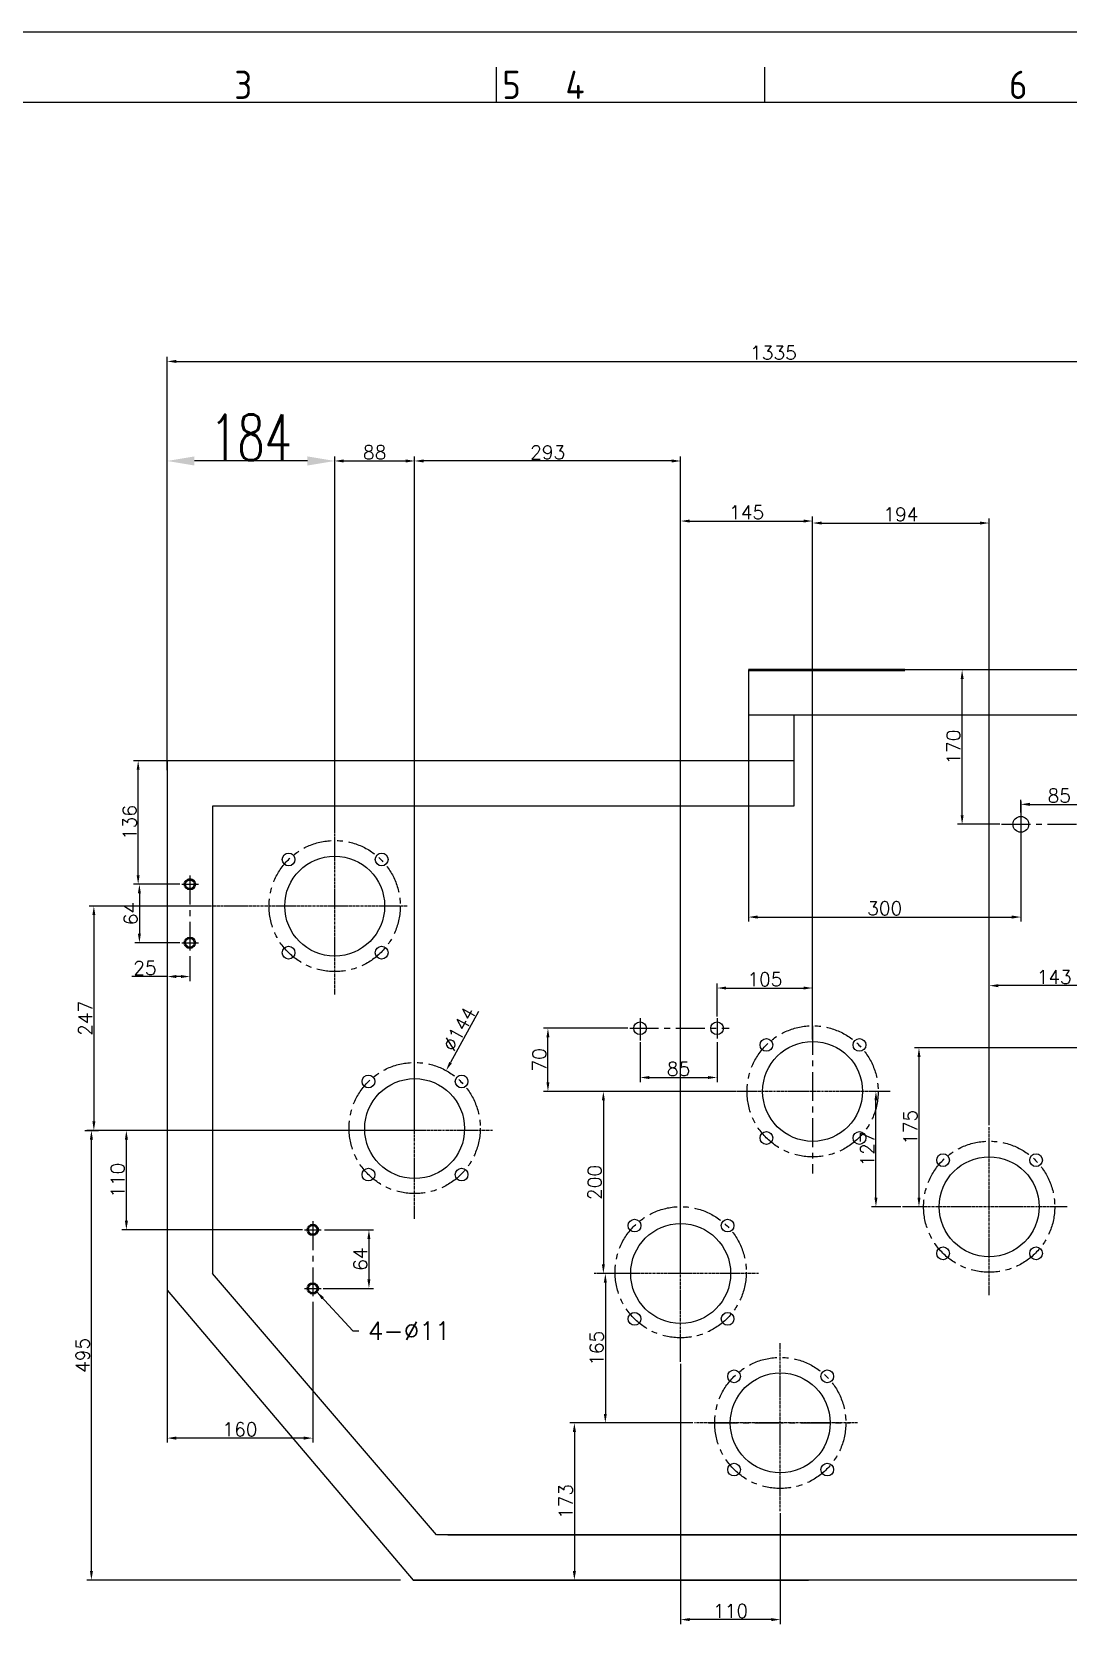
# Model space of a CAD drawing. Header units: inches. Extents: x -166203 to -65610, y -6981 to 11093.
# Drawn here: x -81165 to -80024, y -2798 to -1045 of the extents above; entities that cross this region are included whole.
import ezdxf
from ezdxf.enums import TextEntityAlignment as Align

# ---------------------------------------------------------------- set-up
doc = ezdxf.new("R2010")
doc.units = ezdxf.units.IN
doc.header["$MEASUREMENT"] = 0
doc.linetypes.add('CENTERX2', pattern=[101.6, 63.5, -12.7, 12.7, -12.7])
doc.layers.get('0').update_dxf_attribs({"lineweight": 25})
doc.layers.get('Defpoints').update_dxf_attribs({"color": 5})
doc.layers.add('BODY', color=4, linetype='Continuous', lineweight=50)
for name, color, linetype in [('FRAME035', 2, 'Continuous'), ('ZHU', 7, 'Continuous'), ('中心线', 1, 'CENTERX2'), ('细线', 30, 'Continuous')]:
    doc.layers.add(name, color=color, linetype=linetype)
doc.styles.add('ISOCP', font='isocp.shx')
doc.styles.get("Standard").update_dxf_attribs({"font": 'txt.shx', "bigfont": 'whgtxt.shx'})
doc.styles.add('宋体', font='txt.shx', dxfattribs={"width": 0.7, "bigfont": 'whgtxt.shx'})
doc.dimstyles.new('ISO-25', dxfattribs={"dimscale": 0, "dimtxt": 50, "dimasz": 30, "dimexe": 1.25, "dimexo": 0.625, "dimgap": 1, "dimtad": 1, "dimdec": 0, "dimzin": 1, "dimdsep": 46, "dimtxsty": '宋体', "dimcen": 2.5, "dimclrd": 4, "dimclre": 4, "dimclrt": 4, "dimadec": 0, "dimazin": 0, "dimtfac": 1, "dimtdec": 0, "dimtofl": 0, "dimtmove": 0, "dimatfit": 3, "dimfxl": 0, "dimtolj": 1, "dimtzin": 1, "dimarcsym": 0})
doc.dimstyles.get("Standard").update_dxf_attribs({"dimtxt": 15, "dimasz": 10, "dimexe": 5, "dimexo": 2, "dimgap": 2, "dimtad": 1, "dimdec": 0, "dimzin": 0, "dimdsep": 46, "dimtxsty": 'Standard', "dimcen": 0.09, "dimclrd": 4, "dimclre": 4, "dimclrt": 4, "dimadec": 1, "dimazin": 0, "dimtfac": 1, "dimtdec": 0, "dimtofl": 0, "dimtmove": 0, "dimatfit": 3, "dimfxl": 0, "dimtolj": 1, "dimtzin": 0, "dimarcsym": 0})

# ---------------------------------------------------------------- blocks, each defined once
blk = doc.blocks.new('*D72')
at = {"layer": 'BODY', "color": 4, "lineweight": -2, "ltscale": 0.5}
for p, q in [((-80745.4, -2254.6), (-81104.3, -2254.6)), ((-81099.3, -2739.6), (-81099.3, -2264.6)), ((-80758.9, -2749.6), (-81104.3, -2749.6))]:
    blk.add_line(p, q, dxfattribs=at)
at = {"layer": 'BODY', "color": 4, "ltscale": 0.5}
for points in [[(-81100.9, -2264.6), (-81097.6, -2264.6), (-81099.3, -2254.6)], [(-81100.9, -2739.6), (-81097.6, -2739.6), (-81099.3, -2749.6)]]:
    blk.add_solid(points, dxfattribs=at)
at = {"layer": 'Defpoints', "color": 0, "ltscale": 0.5}
for p in [(-81099.3, -2254.6), (-80743.4, -2254.6), (-80756.9, -2749.6)]:
    blk.add_point(p, dxfattribs=at)
at = {"layer": 'BODY', "color": 4, "ltscale": 0.5, "insert": (-81108.8, -2502.1), "char_height": 15, "attachment_point": 5, "rotation": 90}
blk.add_mtext('\\A1;495', dxfattribs=at)
blk = doc.blocks.new('*D73')
at = {"layer": 'BODY', "color": 4, "lineweight": -2, "ltscale": 0.5}
for p, q in [((-80831.4, -1922.4), (-80831.4, -1512.6)), ((-80821.4, -1517.6), (-80753.4, -1517.6)), ((-80743.4, -2252.6), (-80743.4, -1512.6))]:
    blk.add_line(p, q, dxfattribs=at)
at = {"layer": 'BODY', "color": 4, "ltscale": 0.5}
for points in [[(-80821.4, -1515.9), (-80821.4, -1519.3), (-80831.4, -1517.6)], [(-80753.4, -1515.9), (-80753.4, -1519.3), (-80743.4, -1517.6)]]:
    blk.add_solid(points, dxfattribs=at)
at = {"layer": 'Defpoints', "color": 0, "ltscale": 0.5}
for p in [(-80743.4, -1517.6), (-80831.4, -1924.4), (-80743.4, -2254.6)]:
    blk.add_point(p, dxfattribs=at)
at = {"layer": 'BODY', "color": 4, "ltscale": 0.5, "insert": (-80787.4, -1508.1), "char_height": 15, "attachment_point": 5}
blk.add_mtext('\\A1;88', dxfattribs=at)
blk = doc.blocks.new('*D74')
at = {"layer": 'BODY', "color": 4, "lineweight": -2, "ltscale": 0.5}
for p, q in [((-80743.4, -2252), (-80743.4, -1512.6)), ((-80460.5, -1517.6), (-80733.4, -1517.6)), ((-80450.5, -2410.7), (-80450.5, -1512.6))]:
    blk.add_line(p, q, dxfattribs=at)
at = {"layer": 'BODY', "color": 4, "ltscale": 0.5}
for points in [[(-80733.4, -1515.9), (-80733.4, -1519.3), (-80743.4, -1517.6)], [(-80460.5, -1515.9), (-80460.5, -1519.3), (-80450.5, -1517.6)]]:
    blk.add_solid(points, dxfattribs=at)
at = {"layer": 'Defpoints', "color": 0, "ltscale": 0.5}
for p in [(-80743.4, -1517.6), (-80743.4, -2254), (-80450.5, -2412.7)]:
    blk.add_point(p, dxfattribs=at)
at = {"layer": 'BODY', "color": 4, "ltscale": 0.5, "insert": (-80596.9, -1508.1), "char_height": 15, "attachment_point": 5}
blk.add_mtext('\\A1;293', dxfattribs=at)
blk = doc.blocks.new('*D75')
at = {"layer": 'BODY', "color": 4, "lineweight": -2, "ltscale": 0.5}
for p, q in [((-80450.5, -2196.4), (-80450.5, -1578.7)), ((-80440.5, -1583.7), (-80315.2, -1583.7)), ((-80305.2, -2137.4), (-80305.2, -1578.7))]:
    blk.add_line(p, q, dxfattribs=at)
at = {"layer": 'BODY', "color": 4, "ltscale": 0.5}
for points in [[(-80440.5, -1582.1), (-80440.5, -1585.4), (-80450.5, -1583.7)], [(-80315.2, -1582.1), (-80315.2, -1585.4), (-80305.2, -1583.7)]]:
    blk.add_solid(points, dxfattribs=at)
at = {"layer": 'Defpoints', "color": 0, "ltscale": 0.5}
for p in [(-80305.2, -1583.7), (-80305.2, -2139.4), (-80450.5, -2198.4)]:
    blk.add_point(p, dxfattribs=at)
at = {"layer": 'BODY', "color": 4, "ltscale": 0.5, "insert": (-80377.9, -1574.2), "char_height": 15, "attachment_point": 5}
blk.add_mtext('\\A1;145', dxfattribs=at)
blk = doc.blocks.new('*D79')
at = {"layer": 'BODY', "color": 4, "lineweight": -2, "ltscale": 0.5}
for p, q in [((-80402.1, -2211.6), (-80540.6, -2211.6)), ((-80535.6, -2221.6), (-80535.6, -2402.1)), ((-80520.5, -2412.1), (-80540.6, -2412.1))]:
    blk.add_line(p, q, dxfattribs=at)
at = {"layer": 'BODY', "color": 4, "ltscale": 0.5}
for points in [[(-80537.2, -2221.6), (-80533.9, -2221.6), (-80535.6, -2211.6)], [(-80537.2, -2402.1), (-80533.9, -2402.1), (-80535.6, -2412.1)]]:
    blk.add_solid(points, dxfattribs=at)
at = {"layer": 'Defpoints', "color": 0, "ltscale": 0.5}
for p in [(-80400.1, -2211.6), (-80535.6, -2412.1), (-80518.5, -2412.1)]:
    blk.add_point(p, dxfattribs=at)
at = {"layer": 'BODY', "color": 4, "ltscale": 0.5, "insert": (-80545.1, -2311.9), "char_height": 15, "attachment_point": 5, "rotation": 90}
blk.add_mtext('\\A1;200', dxfattribs=at)
blk = doc.blocks.new('*D80')
at = {"layer": 'BODY', "color": 4, "lineweight": -2, "ltscale": 0.5}
for p, q in [((-80509.7, -2412.1), (-80538.4, -2412.1)), ((-80533.4, -2422.1), (-80533.4, -2566.6)), ((-80437.1, -2576.6), (-80538.4, -2576.6))]:
    blk.add_line(p, q, dxfattribs=at)
at = {"layer": 'BODY', "color": 4, "ltscale": 0.5}
for points in [[(-80535.1, -2422.1), (-80531.8, -2422.1), (-80533.4, -2412.1)], [(-80535.1, -2566.6), (-80531.8, -2566.6), (-80533.4, -2576.6)]]:
    blk.add_solid(points, dxfattribs=at)
at = {"layer": 'Defpoints', "color": 0, "ltscale": 0.5}
for p in [(-80507.7, -2412.1), (-80533.4, -2576.6), (-80435.1, -2576.6)]:
    blk.add_point(p, dxfattribs=at)
at = {"layer": 'BODY', "color": 4, "ltscale": 0.5, "insert": (-80542.9, -2494.3), "char_height": 15, "attachment_point": 5, "rotation": 90}
blk.add_mtext('\\A1;165', dxfattribs=at)
blk = doc.blocks.new('*D81')
at = {"layer": 'BODY', "color": 4, "lineweight": -2, "ltscale": 0.5}
for p, q in [((-80221.9, -2211.6), (-80240.5, -2211.6)), ((-80235.5, -2328.6), (-80235.5, -2221.6)), ((-80208.1, -2338.6), (-80240.5, -2338.6))]:
    blk.add_line(p, q, dxfattribs=at)
at = {"layer": 'BODY', "color": 4, "ltscale": 0.5}
for points in [[(-80237.1, -2221.6), (-80233.8, -2221.6), (-80235.5, -2211.6)], [(-80237.1, -2328.6), (-80233.8, -2328.6), (-80235.5, -2338.6)]]:
    blk.add_solid(points, dxfattribs=at)
at = {"layer": 'Defpoints', "color": 0, "ltscale": 0.5}
for p in [(-80235.5, -2211.6), (-80219.9, -2211.6), (-80206.1, -2338.6)]:
    blk.add_point(p, dxfattribs=at)
at = {"layer": 'BODY', "color": 4, "ltscale": 0.5, "insert": (-80245, -2275.1), "char_height": 15, "attachment_point": 5, "rotation": 90}
blk.add_mtext('\\A1;127', dxfattribs=at)
blk = doc.blocks.new('*D82')
at = {"layer": 'BODY', "color": 4, "lineweight": -2, "ltscale": 0.5}
for p, q in [((-80305.2, -2154.6), (-80305.2, -1580.9)), ((-80295.2, -1585.9), (-80120.8, -1585.9)), ((-80110.8, -2248.9), (-80110.8, -1580.9))]:
    blk.add_line(p, q, dxfattribs=at)
at = {"layer": 'BODY', "color": 4, "ltscale": 0.5}
for points in [[(-80295.2, -1584.3), (-80295.2, -1587.6), (-80305.2, -1585.9)], [(-80120.8, -1584.3), (-80120.8, -1587.6), (-80110.8, -1585.9)]]:
    blk.add_solid(points, dxfattribs=at)
at = {"layer": 'Defpoints', "color": 0, "ltscale": 0.5}
for p in [(-80110.8, -1585.9), (-80305.2, -2156.6), (-80110.8, -2250.9)]:
    blk.add_point(p, dxfattribs=at)
at = {"layer": 'BODY', "color": 4, "ltscale": 0.5, "insert": (-80208, -1576.4), "char_height": 15, "attachment_point": 5}
blk.add_mtext('\\A1;194', dxfattribs=at)
blk = doc.blocks.new('*D83')
at = {"layer": 'BODY', "color": 4, "lineweight": -2, "ltscale": 0.5}
for p, q in [((-80450.5, -2511.4), (-80450.5, -2798.1)), ((-80340.8, -2675.9), (-80340.8, -2798.1)), ((-80350.8, -2793.1), (-80440.5, -2793.1))]:
    blk.add_line(p, q, dxfattribs=at)
at = {"layer": 'BODY', "color": 4, "ltscale": 0.5}
for points in [[(-80440.5, -2791.4), (-80440.5, -2794.8), (-80450.5, -2793.1)], [(-80350.8, -2791.4), (-80350.8, -2794.8), (-80340.8, -2793.1)]]:
    blk.add_solid(points, dxfattribs=at)
at = {"layer": 'Defpoints', "color": 0, "ltscale": 0.5}
for p in [(-80450.5, -2509.4), (-80340.8, -2673.9), (-80450.5, -2793.1)]:
    blk.add_point(p, dxfattribs=at)
at = {"layer": 'BODY', "color": 4, "ltscale": 0.5, "insert": (-80395.6, -2783.6), "char_height": 15, "attachment_point": 5}
blk.add_mtext('\\A1;110', dxfattribs=at)
blk = doc.blocks.new('*D84')
at = {"layer": 'BODY', "color": 4, "lineweight": -2, "ltscale": 0.5}
for p, q in [((-81015.8, -1749.7), (-81015.8, -1403)), ((-81005.8, -1408), (-79690.8, -1408)), ((-79680.8, -1902.9), (-79680.8, -1403))]:
    blk.add_line(p, q, dxfattribs=at)
at = {"layer": 'BODY', "color": 4, "ltscale": 0.5}
for points in [[(-81005.8, -1406.3), (-81005.8, -1409.7), (-81015.8, -1408)], [(-79690.8, -1406.3), (-79690.8, -1409.7), (-79680.8, -1408)]]:
    blk.add_solid(points, dxfattribs=at)
at = {"layer": 'Defpoints', "color": 0, "ltscale": 0.5}
for p in [(-79680.8, -1408), (-81015.8, -1751.7), (-79680.8, -1904.9)]:
    blk.add_point(p, dxfattribs=at)
at = {"layer": 'BODY', "color": 4, "ltscale": 0.5, "insert": (-80348.3, -1398.5), "char_height": 15, "attachment_point": 5}
blk.add_mtext('\\A1;1335', dxfattribs=at)
blk = doc.blocks.new('*D88')
at = {"layer": 'BODY', "color": 4, "lineweight": -2, "ltscale": 0.5}
for p, q in [((-81015.8, -1857.8), (-81015.8, -1516.3)), ((-80861.4, -1517.6), (-80985.8, -1517.6)), ((-80831.4, -1923.8), (-80831.4, -1516.3))]:
    blk.add_line(p, q, dxfattribs=at)
at = {"layer": 'BODY', "color": 4, "ltscale": 0.5}
for points in [[(-80985.8, -1512.6), (-80985.8, -1522.6), (-81015.8, -1517.6)], [(-80861.4, -1512.6), (-80861.4, -1522.6), (-80831.4, -1517.6)]]:
    blk.add_solid(points, dxfattribs=at)
at = {"layer": 'Defpoints', "color": 0, "ltscale": 0.5}
for p in [(-81015.8, -1517.6), (-81015.8, -1858.4), (-80831.4, -1924.4)]:
    blk.add_point(p, dxfattribs=at)
at = {"layer": 'BODY', "color": 4, "ltscale": 0.5, "insert": (-80923.6, -1491.6), "char_height": 50, "attachment_point": 5, "style": '宋体'}
blk.add_mtext('\\A1;184', dxfattribs=at)
blk = doc.blocks.new('*D76')
at = {"layer": 'BODY', "color": 4, "lineweight": -2, "ltscale": 0.5}
for p, q in [((-80506.6, -2576.6), (-80572.5, -2576.6)), ((-80567.5, -2586.6), (-80567.5, -2739.6)), ((-80499.4, -2749.6), (-80572.5, -2749.6))]:
    blk.add_line(p, q, dxfattribs=at)
at = {"layer": 'BODY', "color": 4, "ltscale": 0.5}
for points in [[(-80569.2, -2586.6), (-80565.8, -2586.6), (-80567.5, -2576.6)], [(-80569.2, -2739.6), (-80565.8, -2739.6), (-80567.5, -2749.6)]]:
    blk.add_solid(points, dxfattribs=at)
at = {"layer": 'Defpoints', "color": 0, "ltscale": 0.5}
for p in [(-80504.6, -2576.6), (-80567.5, -2749.6), (-80497.4, -2749.6)]:
    blk.add_point(p, dxfattribs=at)
at = {"layer": 'BODY', "color": 4, "ltscale": 0.5, "insert": (-80577, -2663.1), "char_height": 15, "attachment_point": 5, "rotation": 90}
blk.add_mtext('\\A1;173', dxfattribs=at)
blk = doc.blocks.new('*D90')
at = {"layer": 'BODY', "color": 4, "lineweight": -2, "ltscale": 0.5}
for p, q in [((-80967.8, -2007.6), (-81101.6, -2007.6)), ((-81096.6, -2017.6), (-81096.6, -2244.6)), ((-81106.4, -2254.6), (-81091.6, -2254.6))]:
    blk.add_line(p, q, dxfattribs=at)
at = {"layer": 'BODY', "color": 4, "ltscale": 0.5}
for points in [[(-81098.2, -2017.6), (-81094.9, -2017.6), (-81096.6, -2007.6)], [(-81098.2, -2244.6), (-81094.9, -2244.6), (-81096.6, -2254.6)]]:
    blk.add_solid(points, dxfattribs=at)
at = {"layer": 'Defpoints', "color": 0, "ltscale": 0.5}
for p in [(-80965.8, -2007.6), (-81108.4, -2254.6), (-81096.6, -2254.6)]:
    blk.add_point(p, dxfattribs=at)
at = {"layer": 'BODY', "color": 4, "ltscale": 0.5, "insert": (-81106.1, -2131.1), "char_height": 15, "attachment_point": 5, "rotation": 90}
blk.add_mtext('\\A1;247', dxfattribs=at)
blk = doc.blocks.new('*D122')
at = {"color": 4, "lineweight": -2, "ltscale": 0.5}
for p, q in [((-80075.9, -1904.7), (-80075.9, -1890.6)), ((-79991.2, -1904.7), (-79991.2, -1890.6)), ((-80065.9, -1895.6), (-80001.2, -1895.6))]:
    blk.add_line(p, q, dxfattribs=at)
at = {"color": 4, "ltscale": 0.5}
for points in [[(-80065.9, -1893.9), (-80065.9, -1897.3), (-80075.9, -1895.6)], [(-80001.2, -1893.9), (-80001.2, -1897.3), (-79991.2, -1895.6)]]:
    blk.add_solid(points, dxfattribs=at)
at = {"layer": 'Defpoints', "color": 0, "ltscale": 0.5}
for p in [(-80075.9, -1906.7), (-79991.2, -1895.6), (-79991.2, -1906.7)]:
    blk.add_point(p, dxfattribs=at)
at = {"color": 4, "ltscale": 0.5, "insert": (-80033.6, -1886.1), "char_height": 15, "attachment_point": 5}
blk.add_mtext('\\A1;85', dxfattribs=at)
blk = doc.blocks.new('*D124')
at = {"color": 4, "lineweight": -2, "ltscale": 0.5}
for p, q in [((-80099.2, -1747.6), (-80145.6, -1747.6)), ((-80140.6, -1907.6), (-80140.6, -1757.6)), ((-80099.2, -1917.6), (-80145.6, -1917.6))]:
    blk.add_line(p, q, dxfattribs=at)
at = {"color": 4, "ltscale": 0.5}
for points in [[(-80142.2, -1757.6), (-80138.9, -1757.6), (-80140.6, -1747.6)], [(-80142.2, -1907.6), (-80138.9, -1907.6), (-80140.6, -1917.6)]]:
    blk.add_solid(points, dxfattribs=at)
at = {"layer": 'Defpoints', "color": 0, "ltscale": 0.5}
for p in [(-80140.6, -1747.6), (-80097.2, -1747.6), (-80097.2, -1917.6)]:
    blk.add_point(p, dxfattribs=at)
at = {"color": 4, "ltscale": 0.5, "insert": (-80150.1, -1832.6), "char_height": 15, "attachment_point": 5, "rotation": 90}
blk.add_mtext('\\A1;170', dxfattribs=at)
blk = doc.blocks.new('*D125')
at = {"color": 4, "lineweight": -2, "ltscale": 0.5}
for p, q in [((-80375.8, -1773.2), (-80375.8, -2024.7)), ((-80075.9, -1892.6), (-80075.9, -2024.7)), ((-80365.8, -2019.7), (-80085.9, -2019.7))]:
    blk.add_line(p, q, dxfattribs=at)
at = {"color": 4, "ltscale": 0.5}
for points in [[(-80365.8, -2018), (-80365.8, -2021.4), (-80375.8, -2019.7)], [(-80085.9, -2018), (-80085.9, -2021.4), (-80075.9, -2019.7)]]:
    blk.add_solid(points, dxfattribs=at)
at = {"layer": 'Defpoints', "color": 0, "ltscale": 0.5}
for p in [(-80375.8, -1771.2), (-80075.9, -1890.6), (-80075.9, -2019.7)]:
    blk.add_point(p, dxfattribs=at)
at = {"color": 4, "ltscale": 0.5, "insert": (-80225.8, -2010.2), "char_height": 15, "attachment_point": 5}
blk.add_mtext('\\A1;300', dxfattribs=at)
blk = doc.blocks.new('*D127')
at = {"color": 4, "lineweight": -2, "ltscale": 0.5}
for p, q in [((-80495.1, -2157.5), (-80495.1, -2201.3)), ((-80410.4, -2157.5), (-80410.4, -2201.3)), ((-80485.1, -2196.3), (-80420.4, -2196.3))]:
    blk.add_line(p, q, dxfattribs=at)
at = {"color": 4, "ltscale": 0.5}
for points in [[(-80485.1, -2194.7), (-80485.1, -2198), (-80495.1, -2196.3)], [(-80420.4, -2194.7), (-80420.4, -2198), (-80410.4, -2196.3)]]:
    blk.add_solid(points, dxfattribs=at)
at = {"layer": 'Defpoints', "color": 0, "ltscale": 0.5}
for p in [(-80495.1, -2155.5), (-80410.4, -2155.5), (-80410.4, -2196.3)]:
    blk.add_point(p, dxfattribs=at)
at = {"color": 4, "ltscale": 0.5, "insert": (-80452.8, -2186.8), "char_height": 15, "attachment_point": 5}
blk.add_mtext('\\A1;85', dxfattribs=at)
blk = doc.blocks.new('*D129')
at = {"color": 4, "lineweight": -2, "ltscale": 0.5}
for p, q in [((-80508.6, -2142.1), (-80601.6, -2142.1)), ((-80596.6, -2201.6), (-80596.6, -2152.1)), ((-80390.7, -2211.6), (-80601.6, -2211.6))]:
    blk.add_line(p, q, dxfattribs=at)
at = {"color": 4, "ltscale": 0.5}
for points in [[(-80598.3, -2152.1), (-80595, -2152.1), (-80596.6, -2142.1)], [(-80598.3, -2201.6), (-80595, -2201.6), (-80596.6, -2211.6)]]:
    blk.add_solid(points, dxfattribs=at)
at = {"layer": 'Defpoints', "color": 0, "ltscale": 0.5}
for p in [(-80596.6, -2142.1), (-80506.6, -2142.1), (-80388.7, -2211.6)]:
    blk.add_point(p, dxfattribs=at)
at = {"color": 4, "ltscale": 0.5, "insert": (-80606.1, -2176.9), "char_height": 15, "attachment_point": 5, "rotation": 90}
blk.add_mtext('\\A1;70', dxfattribs=at)
blk = doc.blocks.new('*D132')
at = {"color": 4, "lineweight": -2, "ltscale": 0.5}
for p, q in [((-80110.8, -2163.6), (-80110.8, -2090.2)), ((-79977.8, -2095.2), (-80100.8, -2095.2)), ((-79967.8, -2163.6), (-79967.8, -2090.2))]:
    blk.add_line(p, q, dxfattribs=at)
at = {"color": 4, "ltscale": 0.5}
for points in [[(-80100.8, -2093.6), (-80100.8, -2096.9), (-80110.8, -2095.2)], [(-79977.8, -2093.6), (-79977.8, -2096.9), (-79967.8, -2095.2)]]:
    blk.add_solid(points, dxfattribs=at)
at = {"layer": 'Defpoints', "color": 0, "ltscale": 0.5}
for p in [(-80110.8, -2095.2), (-80110.8, -2165.6), (-79967.8, -2165.6)]:
    blk.add_point(p, dxfattribs=at)
at = {"color": 4, "ltscale": 0.5, "insert": (-80039.3, -2085.7), "char_height": 15, "attachment_point": 5}
blk.add_mtext('\\A1;143', dxfattribs=at)
blk = doc.blocks.new('*D133')
at = {"color": 4, "lineweight": -2, "ltscale": 0.5}
for p, q in [((-79969.8, -2163.6), (-80193.1, -2163.6)), ((-80188.1, -2173.6), (-80188.1, -2328.6)), ((-80185, -2338.6), (-80193.1, -2338.6))]:
    blk.add_line(p, q, dxfattribs=at)
at = {"color": 4, "ltscale": 0.5}
for points in [[(-80189.7, -2173.6), (-80186.4, -2173.6), (-80188.1, -2163.6)], [(-80189.7, -2328.6), (-80186.4, -2328.6), (-80188.1, -2338.6)]]:
    blk.add_solid(points, dxfattribs=at)
at = {"layer": 'Defpoints', "color": 0, "ltscale": 0.5}
for p in [(-79967.8, -2163.6), (-80188.1, -2338.6), (-80183, -2338.6)]:
    blk.add_point(p, dxfattribs=at)
at = {"color": 4, "ltscale": 0.5, "insert": (-80197.6, -2251.1), "char_height": 15, "attachment_point": 5, "rotation": 90}
blk.add_mtext('\\A1;175', dxfattribs=at)
blk = doc.blocks.new('*D136')
at = {"color": 4, "lineweight": -2, "ltscale": 0.5}
for p, q in [((-81001.9, -1847.6), (-81052.8, -1847.6)), ((-81047.8, -1973.6), (-81047.8, -1857.6)), ((-81001.9, -1983.6), (-81052.8, -1983.6))]:
    blk.add_line(p, q, dxfattribs=at)
at = {"color": 4, "ltscale": 0.5}
for points in [[(-81049.5, -1857.6), (-81046.2, -1857.6), (-81047.8, -1847.6)], [(-81049.5, -1973.6), (-81046.2, -1973.6), (-81047.8, -1983.6)]]:
    blk.add_solid(points, dxfattribs=at)
at = {"layer": 'Defpoints', "color": 0, "ltscale": 0.5}
for p in [(-81047.8, -1847.6), (-80999.9, -1847.6), (-80999.9, -1983.6)]:
    blk.add_point(p, dxfattribs=at)
at = {"color": 4, "ltscale": 0.5, "insert": (-81057.3, -1915.6), "char_height": 15, "attachment_point": 5, "rotation": 90}
blk.add_mtext('\\A1;136', dxfattribs=at)
blk = doc.blocks.new('*D137')
at = {"color": 4, "lineweight": -2, "ltscale": 0.5}
for p, q in [((-81003.9, -1983.6), (-81051.4, -1983.6)), ((-81046.4, -1993.6), (-81046.4, -2038)), ((-81001.9, -2048), (-81051.4, -2048))]:
    blk.add_line(p, q, dxfattribs=at)
at = {"color": 4, "ltscale": 0.5}
for points in [[(-81048.1, -1993.6), (-81044.8, -1993.6), (-81046.4, -1983.6)], [(-81048.1, -2038), (-81044.8, -2038), (-81046.4, -2048)]]:
    blk.add_solid(points, dxfattribs=at)
at = {"layer": 'Defpoints', "color": 0, "ltscale": 0.5}
for p in [(-81001.9, -1983.6), (-81046.4, -2048), (-80999.9, -2048)]:
    blk.add_point(p, dxfattribs=at)
at = {"color": 4, "ltscale": 0.5, "insert": (-81055.9, -2015.8), "char_height": 15, "attachment_point": 5, "rotation": 90}
blk.add_mtext('\\A1;64', dxfattribs=at)
blk = doc.blocks.new('*D138')
at = {"color": 4, "lineweight": -2, "ltscale": 0.5}
for p, q in [((-81015.8, -2064.2), (-81015.8, -2090.2)), ((-80990.8, -2062.6), (-80990.8, -2090.2)), ((-81015.8, -2085.2), (-81054.8, -2085.2)), ((-81000.8, -2085.2), (-81005.8, -2085.2))]:
    blk.add_line(p, q, dxfattribs=at)
at = {"color": 4, "ltscale": 0.5}
for points in [[(-81005.8, -2083.5), (-81005.8, -2086.8), (-81015.8, -2085.2)], [(-81000.8, -2083.5), (-81000.8, -2086.8), (-80990.8, -2085.2)]]:
    blk.add_solid(points, dxfattribs=at)
at = {"layer": 'Defpoints', "color": 0, "ltscale": 0.5}
for p in [(-81015.8, -2062.2), (-80990.8, -2060.6), (-81015.8, -2085.2)]:
    blk.add_point(p, dxfattribs=at)
at = {"color": 4, "ltscale": 0.5, "insert": (-81040.3, -2075.7), "char_height": 15, "attachment_point": 5}
blk.add_mtext('\\A1;25', dxfattribs=at)
blk = doc.blocks.new('*D139')
at = {"color": 4, "lineweight": -2, "ltscale": 0.5}
for p, q in [((-80842.7, -2364.1), (-80788.7, -2364.1)), ((-80793.7, -2374.1), (-80793.7, -2418.5)), ((-80844.2, -2428.5), (-80788.7, -2428.5))]:
    blk.add_line(p, q, dxfattribs=at)
at = {"color": 4, "ltscale": 0.5}
for points in [[(-80795.4, -2374.1), (-80792.1, -2374.1), (-80793.7, -2364.1)], [(-80795.4, -2418.5), (-80792.1, -2418.5), (-80793.7, -2428.5)]]:
    blk.add_solid(points, dxfattribs=at)
at = {"layer": 'Defpoints', "color": 0, "ltscale": 0.5}
for p in [(-80844.7, -2364.1), (-80846.2, -2428.5), (-80793.7, -2428.5)]:
    blk.add_point(p, dxfattribs=at)
at = {"color": 4, "ltscale": 0.5, "insert": (-80803.2, -2396.3), "char_height": 15, "attachment_point": 5, "rotation": 90}
blk.add_mtext('\\A1;64', dxfattribs=at)
blk = doc.blocks.new('*D140')
at = {"color": 4, "lineweight": -2, "ltscale": 0.5}
for p, q in [((-81037.9, -2254.6), (-81065.8, -2254.6)), ((-81060.8, -2354.1), (-81060.8, -2264.6)), ((-80866.7, -2364.1), (-81065.8, -2364.1))]:
    blk.add_line(p, q, dxfattribs=at)
at = {"color": 4, "ltscale": 0.5}
for points in [[(-81062.4, -2264.6), (-81059.1, -2264.6), (-81060.8, -2254.6)], [(-81062.4, -2354.1), (-81059.1, -2354.1), (-81060.8, -2364.1)]]:
    blk.add_solid(points, dxfattribs=at)
at = {"layer": 'Defpoints', "color": 0, "ltscale": 0.5}
for p in [(-81060.8, -2254.6), (-81035.9, -2254.6), (-80864.7, -2364.1)]:
    blk.add_point(p, dxfattribs=at)
at = {"color": 4, "ltscale": 0.5, "insert": (-81070.3, -2309.4), "char_height": 15, "attachment_point": 5, "rotation": 90}
blk.add_mtext('\\A1;110', dxfattribs=at)
blk = doc.blocks.new('*D141')
at = {"color": 4, "lineweight": -2, "ltscale": 0.5}
for p, q in [((-81015.8, -2415), (-81015.8, -2598.3)), ((-80855.6, -2443.2), (-80855.6, -2598.3)), ((-80865.6, -2593.3), (-81005.8, -2593.3))]:
    blk.add_line(p, q, dxfattribs=at)
at = {"color": 4, "ltscale": 0.5}
for points in [[(-81005.8, -2591.6), (-81005.8, -2595), (-81015.8, -2593.3)], [(-80865.6, -2591.6), (-80865.6, -2595), (-80855.6, -2593.3)]]:
    blk.add_solid(points, dxfattribs=at)
at = {"layer": 'Defpoints', "color": 0, "ltscale": 0.5}
for p in [(-81015.8, -2413), (-80855.6, -2441.2), (-81015.8, -2593.3)]:
    blk.add_point(p, dxfattribs=at)
at = {"color": 4, "ltscale": 0.5, "insert": (-80935.7, -2583.8), "char_height": 15, "attachment_point": 5}
blk.add_mtext('\\A1;160', dxfattribs=at)
blk = doc.blocks.new('*D147')
at = {"color": 4, "lineweight": -2, "ltscale": 0.5}
for p, q in [((-80410.4, -2129.1), (-80410.4, -2092.8)), ((-80400.4, -2097.8), (-80315.2, -2097.8)), ((-80305.2, -2107), (-80305.2, -2092.8))]:
    blk.add_line(p, q, dxfattribs=at)
at = {"color": 4, "ltscale": 0.5}
for points in [[(-80400.4, -2096.2), (-80400.4, -2099.5), (-80410.4, -2097.8)], [(-80315.2, -2096.2), (-80315.2, -2099.5), (-80305.2, -2097.8)]]:
    blk.add_solid(points, dxfattribs=at)
at = {"layer": 'Defpoints', "color": 0, "ltscale": 0.5}
for p in [(-80305.2, -2097.8), (-80305.2, -2109), (-80410.4, -2131.1)]:
    blk.add_point(p, dxfattribs=at)
at = {"color": 4, "ltscale": 0.5, "insert": (-80357.8, -2088.3), "char_height": 15, "attachment_point": 5}
blk.add_mtext('\\A1;105', dxfattribs=at)
blk = doc.blocks.new('*D152')
at = {"color": 4, "lineweight": -2, "ltscale": 0.5}
for p, q in [((-80673.1, -2123.8), (-80703.9, -2179.9)), ((-80743.5, -2252), (-80743.3, -2252)), ((-80743.4, -2252.1), (-80743.4, -2251.9))]:
    blk.add_line(p, q, dxfattribs=at)
at = {"color": 4, "ltscale": 0.5}
blk.add_solid([(-80705.3, -2179.1), (-80702.4, -2180.7), (-80708.7, -2188.7)], dxfattribs=at)
at = {"layer": 'Defpoints', "color": 0, "ltscale": 0.5}
for p in [(-80708.7, -2188.7), (-80778.1, -2315.3)]:
    blk.add_point(p, dxfattribs=at)
at = {"color": 4, "ltscale": 0.5, "insert": (-80694.4, -2142.9), "char_height": 15, "attachment_point": 5, "rotation": 61.2631}
blk.add_mtext('\\A1;∅144', dxfattribs=at)

msp = doc.modelspace()

# ---------------------------------------------------------------- linework, layer by layer
at = {"color": 3, "linetype": 'Continuous'}
for p, q in [((-80653.2, -1122.9), (-80653.2, -1084.1)), ((-80357.8, -1122.9), (-80357.8, -1084.1))]:
    msp.add_line(p, q, dxfattribs=at)
at = {"color": 2, "linetype": 'Continuous'}
msp.add_line((-77665.4, -1122.9), (-82329.3, -1122.9), dxfattribs=at)
at = {"ltscale": 0.03}
for p, q in [((-78915.8, -1747.6), (-80375.8, -1747.6)), ((-80375.8, -1747.6), (-80375.8, -1847.6)), ((-78965.8, -1797.6), (-80375.8, -1797.6)), ((-80325.8, -1797.6), (-80325.8, -1847.6)), ((-80325.8, -1847.6), (-81015.8, -1847.6)), ((-81015.8, -1847.6), (-81015.8, -2430.3)), ((-80325.8, -1847.6), (-80325.8, -1897.6)), ((-80375.8, -1897.6), (-80965.8, -1897.6)), ((-80965.8, -1897.6), (-80965.8, -2412.2)), ((-80325.8, -1897.6), (-80375.8, -1897.6)), ((-81015.8, -2430.3), (-80744.9, -2749.6)), ((-78965.8, -2699.6), (-80719.4, -2699.6)), ((-78915.8, -2749.6), (-80744.9, -2749.6)), ((-80744.9, -2749.6), (-80309.8, -2749.6))]:
    msp.add_line(p, q, dxfattribs=at)
at = {"ltscale": 0.5}
for centre, radius in [((-80075.9, -1917.6), 8.73), ((-80882.2, -1956.3), 7), ((-80831.4, -2007.6), 55), ((-80779.7, -1956.3), 7), ((-80882.2, -2058.9), 7), ((-80779.7, -2058.9), 7), ((-80495.1, -2142.1), 7), ((-80410.4, -2142.1), 7), ((-80356.1, -2160.4), 7), ((-80253.6, -2160.4), 7), ((-80305.2, -2211.6), 55), ((-80794.2, -2200.7), 7), ((-80743.4, -2252.6), 55), ((-80691.7, -2200.7), 7), ((-80356.1, -2262.9), 7), ((-80253.6, -2262.9), 7), ((-80794.2, -2303.2), 7), ((-80691.7, -2303.2), 7), ((-80161.6, -2287.3), 7), ((-80110.8, -2338.6), 55), ((-80059.1, -2287.3), 7), ((-80501.3, -2359.4), 7), ((-80450.5, -2412.1), 55), ((-80398.8, -2359.4), 7), ((-80161.6, -2389.9), 7), ((-80059.1, -2389.9), 7), ((-80501.3, -2462), 7), ((-80398.8, -2462), 7), ((-80391.6, -2525.3), 7), ((-80340.8, -2576.6), 55), ((-80289.1, -2525.3), 7), ((-80391.6, -2627.9), 7), ((-80289.1, -2627.9), 7)]:
    msp.add_circle(centre, radius, dxfattribs=at)
at = {"layer": 'BODY', "ltscale": 2}
msp.add_line((-80375.8, -1747.6), (-80203.8, -1747.6), dxfattribs=at)
for centre in [(-80990.8, -1983.6), (-80990.8, -2048), (-80855.6, -2364.1), (-80855.6, -2428.5)]:
    msp.add_circle(centre, 5.5, dxfattribs=at)
at = {"layer": 'FRAME035', "color": 3}
msp.add_line((-82407.1, -1045.2), (-77587.7, -1045.2), dxfattribs=at)
at = {"layer": 'ZHU', "ltscale": 2}
for p, q in [((-80719.4, -2699.6), (-80965.8, -2412.2)), ((-80706.9, -2699.6), (-79793.8, -2699.6))]:
    msp.add_line(p, q, dxfattribs=at)
at = {"layer": '中心线', "ltscale": 0.5}
for p, q in [((-80075.9, -1906.7), (-80075.9, -1931.1)), ((-80097.2, -1917.6), (-79893.1, -1917.6)), ((-80990.8, -1974.1), (-80990.8, -2060.6)), ((-80999.9, -1983.6), (-80981.4, -1983.6)), ((-80999.9, -2048), (-80981.4, -2048)), ((-80495.1, -2131.1), (-80495.1, -2155.5)), ((-80410.4, -2131.1), (-80410.4, -2153.2)), ((-80506.6, -2142.1), (-80396.9, -2142.1)), ((-80305.2, -2139.5), (-80305.2, -2302)), ((-80864.7, -2364.1), (-80846.2, -2364.1)), ((-80855.6, -2354.6), (-80855.6, -2441.2)), ((-80864.7, -2428.5), (-80846.2, -2428.5)), ((-80419.7, -2576.6), (-80263.8, -2576.6))]:
    msp.add_line(p, q, dxfattribs=at)
at = {"layer": '中心线', "ltscale": 0.04}
for p, q in [((-80831.4, -2104.9), (-80831.4, -1922.8)), ((-80751.5, -2007.6), (-80982.7, -2007.6)), ((-80743.4, -2351.9), (-80743.4, -2166.9)), ((-80219.9, -2211.6), (-80400.1, -2211.6)), ((-80657.5, -2254.6), (-80838.7, -2254.6)), ((-80110.8, -2435.9), (-80110.8, -2250.9)), ((-80450.5, -2509.4), (-80450.5, -2324.4)), ((-80024.9, -2338.6), (-80206.1, -2338.6)), ((-80364.6, -2412.1), (-80545.8, -2412.1)), ((-80340.8, -2673.9), (-80340.8, -2488.9)), ((-80255.9, -2576.6), (-80435.1, -2576.6))]:
    msp.add_line(p, q, dxfattribs=at)
at = {"layer": '中心线', "ltscale": 0.5}
for centre in [(-80831.4, -2007.6), (-80305.2, -2211.6), (-80743.4, -2252), (-80110.8, -2338.6), (-80450.5, -2410.7), (-80340.8, -2576.6)]:
    msp.add_circle(centre, 72.2, dxfattribs=at)
at = {"layer": '细线', "ltscale": 2}
for p, q in [((-80309.8, -1747.6), (-80210.8, -1747.6)), ((-80309.8, -1747.6), (-80265.3, -1747.6)), ((-80309.8, -1747.6), (-80260.3, -1747.6)), ((-80110.8, -2338.6), (-80110.8, -2338.6))]:
    msp.add_line(p, q, dxfattribs=at)

# ---------------------------------------------------------------- texts
at = {"color": 3, "linetype": 'Continuous', "style": 'ISOCP'}
for s, p in [('3', (-80932.1, -1103.5)), ('5', (-80636.7, -1103.5)), ('4', (-80566.8, -1103.5)), ('6', (-80078.8, -1103.5))]:
    msp.add_text(s, height=31.1, dxfattribs=at).set_placement(p, align=Align.MIDDLE)
at = {"color": 4, "ltscale": 0.5, "insert": (-80794.8, -2465.2), "char_height": 20, "width": 25, "attachment_point": 1}
msp.add_mtext('\\A1;4-%%c11', dxfattribs=at)

# ---------------------------------------------------------------- dimensions: what is measured, and where the dimension line sits
at = {"ltscale": 0.5}
for base, p1, p2, picture, middle in [((-80140.6, -1747.6), (-80097.2, -1917.6), (-80097.2, -1747.6), '*D124', (-80150.1, -1832.6)), ((-81047.8, -1847.6), (-80999.9, -1983.6), (-80999.9, -1847.6), '*D136', (-81057.3, -1915.6)), ((-81046.4, -2048), (-81001.9, -1983.6), (-80999.9, -2048), '*D137', (-81055.9, -2015.8)), ((-80596.6485, -2142.0957), (-80388.6841, -2211.6297), (-80506.6369, -2142.0957), '*D129', (-80606.1485, -2176.8627)), ((-80188.1, -2338.6), (-79967.8, -2163.6), (-80183, -2338.6), '*D133', (-80197.6, -2251.1)), ((-81060.7813, -2254.5931), (-80864.7077, -2364.1461), (-81035.9368, -2254.5931), '*D140', (-81070.2813, -2309.3696)), ((-80793.7, -2428.5), (-80844.7, -2364.1), (-80846.2, -2428.5), '*D139', (-80803.2, -2396.3))]:
    dim = msp.add_linear_dim(base=base, p1=p1, p2=p2, angle=90, dimstyle='Standard', dxfattribs=at)
    dim.commit()
    dim.dimension.update_dxf_attribs({"geometry": picture, "text_midpoint": middle})
for base, p1, p2, picture, middle in [((-80075.9, -2019.7), (-80375.8, -1771.2), (-80075.9, -1890.6), '*D125', (-80225.8, -2010.2)), ((-79991.2, -1895.6), (-80075.9, -1906.7), (-79991.2, -1906.7), '*D122', (-80033.6, -1886.1)), ((-81015.8, -2085.2), (-80990.8, -2060.6), (-81015.8, -2062.2), '*D138', (-81040.3, -2075.7)), ((-80305.2, -2097.8), (-80410.4, -2131.1), (-80305.2, -2109), '*D147', (-80357.8, -2088.3)), ((-80110.8, -2095.2), (-79967.8, -2165.6), (-80110.8, -2165.6), '*D132', (-80039.3, -2085.7)), ((-80410.4, -2196.3), (-80495.1, -2155.5), (-80410.4, -2155.5), '*D127', (-80452.8, -2186.8)), ((-81015.8, -2593.3), (-80855.6, -2441.2), (-81015.8, -2413), '*D141', (-80935.7, -2583.8))]:
    dim = msp.add_linear_dim(base=base, p1=p1, p2=p2, dimstyle='Standard', dxfattribs=at)
    dim.commit()
    dim.dimension.update_dxf_attribs({"geometry": picture, "text_midpoint": middle})
dim = msp.add_diameter_dim_2p(p1=(-80778.1, -2315.3), p2=(-80708.7, -2188.7), dimstyle='Standard', dxfattribs=at)
dim.commit()
dim.dimension.update_dxf_attribs({"geometry": '*D152', "text_midpoint": (-80694.4, -2142.9)})
at = {"layer": 'BODY', "ltscale": 10}
for base, p1, p2, picture, middle in [((-79680.8, -1408), (-81015.8, -1751.7), (-79680.8, -1904.9), '*D84', (-80348.3, -1398.5)), ((-80110.8, -1585.9), (-80305.2, -2156.6), (-80110.8, -2250.9), '*D82', (-80208, -1576.4)), ((-80450.5, -2793.1), (-80340.8, -2673.9), (-80450.5, -2509.4), '*D83', (-80395.6, -2783.6))]:
    dim = msp.add_linear_dim(base=base, p1=p1, p2=p2, dimstyle='Standard', dxfattribs=at)
    dim.commit()
    dim.dimension.update_dxf_attribs({"geometry": picture, "text_midpoint": middle})
dim = msp.add_linear_dim(base=(-81015.8, -1517.6), p1=(-80831.4, -1924.4), p2=(-81015.8, -1858.4), dimstyle='ISO-25', override={"dimscale": 1}, dxfattribs=at)
dim.commit()
dim.dimension.update_dxf_attribs({"geometry": '*D88', "text_midpoint": (-80923.6, -1491.6)})
at = {"layer": 'BODY', "ltscale": 2}
for base, p1, p2, picture, middle in [((-80743.4, -1517.6), (-80831.4, -1924.4), (-80743.4, -2254.6), '*D73', (-80787.4, -1508.1)), ((-80743.4, -1517.6), (-80450.5, -2412.7), (-80743.4, -2254), '*D74', (-80596.9, -1508.1)), ((-80305.2, -1583.7), (-80450.5, -2198.4), (-80305.2, -2139.4), '*D75', (-80377.9, -1574.2))]:
    dim = msp.add_linear_dim(base=base, p1=p1, p2=p2, dimstyle='Standard', dxfattribs=at)
    dim.commit()
    dim.dimension.update_dxf_attribs({"geometry": picture, "text_midpoint": middle})
at = {"layer": 'BODY', "ltscale": 10}
for base, p1, p2, picture, middle in [((-81096.6, -2254.6), (-80965.8, -2007.6), (-81108.4, -2254.6), '*D90', (-81106.1, -2131.1)), ((-80535.5741, -2412.0784), (-80400.1237, -2211.6297), (-80518.49, -2412.0784), '*D79', (-80545.0741, -2311.854)), ((-80235.5, -2211.6), (-80206.1, -2338.6), (-80219.9, -2211.6), '*D81', (-80245, -2275.1)), ((-80533.4386, -2576.5931), (-80507.6898, -2412.0784), (-80435.1237, -2576.5931), '*D80', (-80542.9386, -2494.3358)), ((-80567.5, -2749.6), (-80504.6, -2576.6), (-80497.4, -2749.6), '*D76', (-80577, -2663.1))]:
    dim = msp.add_linear_dim(base=base, p1=p1, p2=p2, angle=90, dimstyle='Standard', dxfattribs=at)
    dim.commit()
    dim.dimension.update_dxf_attribs({"geometry": picture, "text_midpoint": middle})
at = {"layer": 'BODY', "ltscale": 2}
dim = msp.add_linear_dim(base=(-81099.3, -2254.6), p1=(-80756.9, -2749.6), p2=(-80743.4, -2254.6), angle=90, dimstyle='Standard', dxfattribs=at)
dim.commit()
dim.dimension.update_dxf_attribs({"geometry": '*D72', "text_midpoint": (-81108.8, -2502.1)})

# ---------------------------------------------------------------- leaders
at = {"ltscale": 0.5, "annotation_type": 0, "has_hookline": 1, "hookline_direction": 0, "text_width": 80}
msp.add_leader([(-80851.3, -2432), (-80811.6, -2475.2), (-80804.8, -2475.2)], dimstyle='Standard', override={"dimgap": 10, "dimtad": 0}, dxfattribs=at)

doc.saveas('drawing.dxf')
